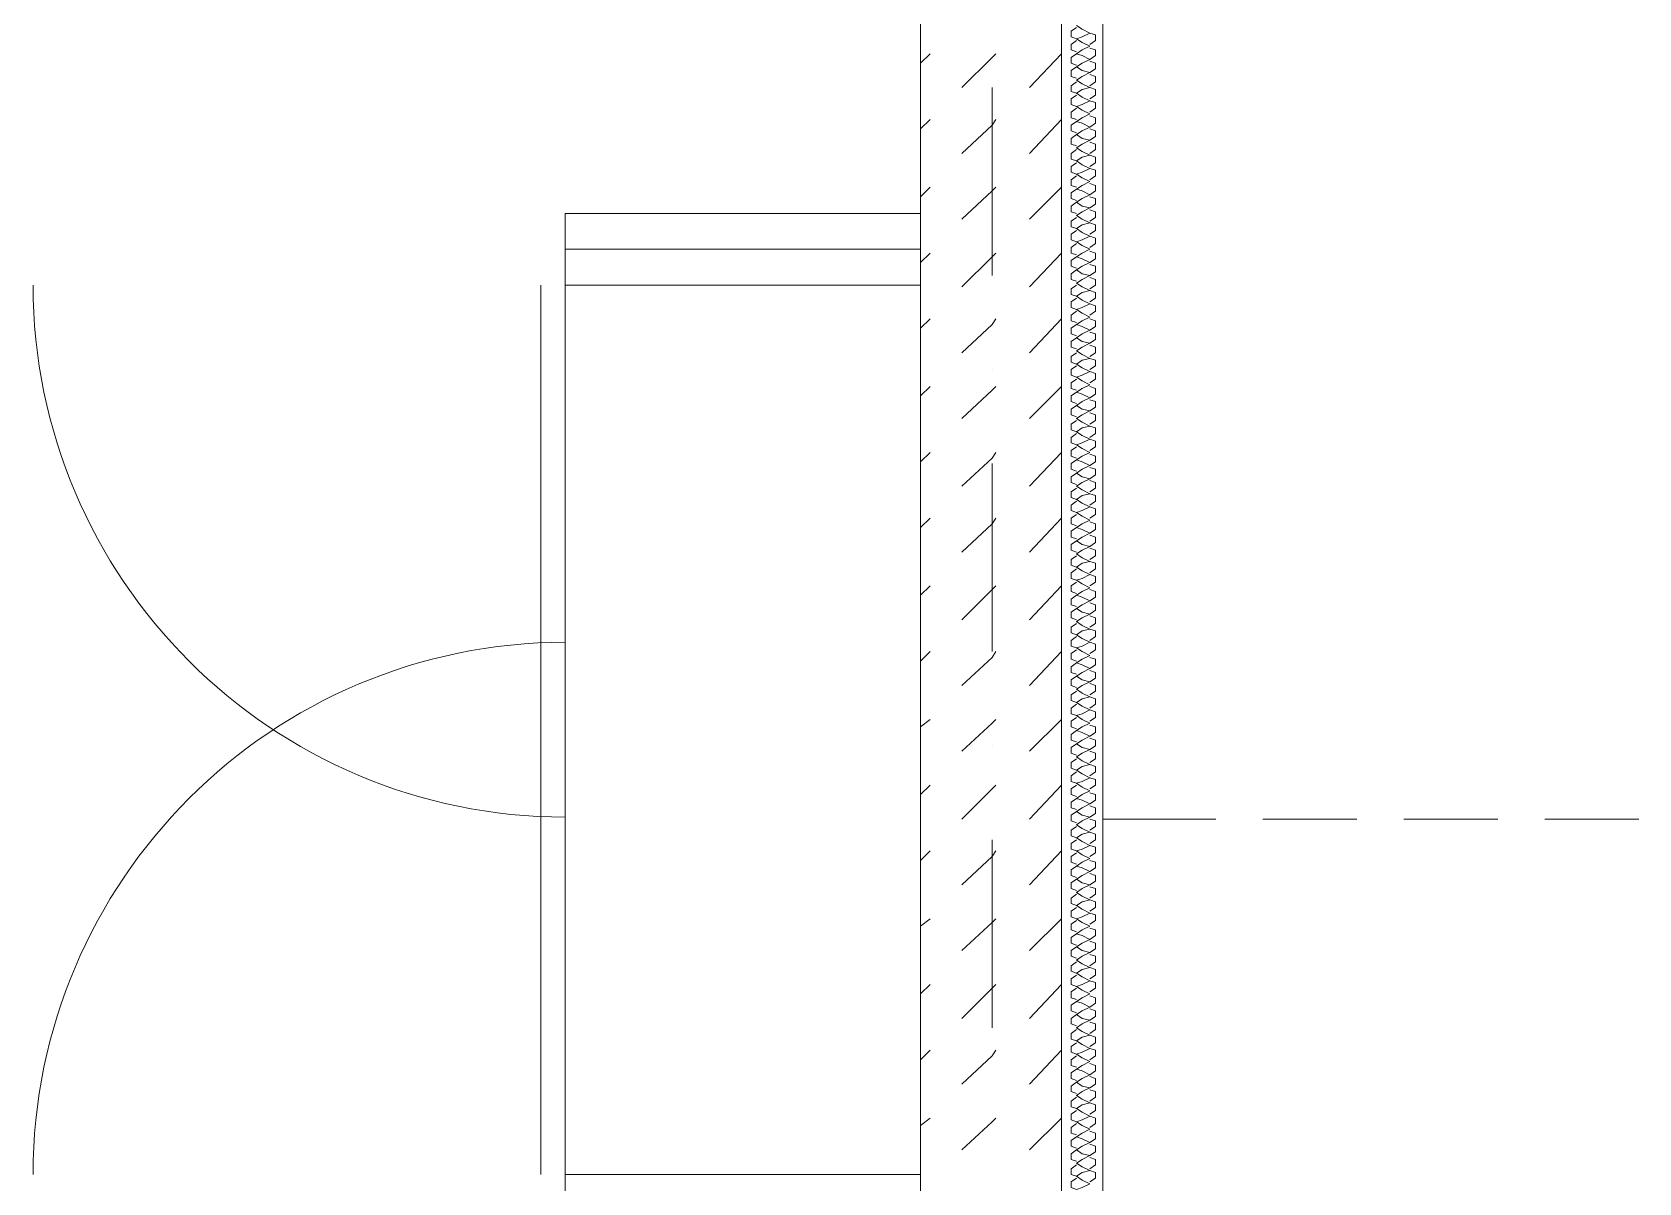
# Model space of a CAD drawing. Header units: millimetres. Extents: x 440 to 72591, y -28954 to 25941.
# Drawn here: x 24972 to 27685, y 9442 to 11385 of the extents above; entities that cross this region are included whole.
import ezdxf

# ---------------------------------------------------------------- set-up
doc = ezdxf.new("R2010")
doc.units = ezdxf.units.MM
doc.layers.add('podkład', color=7, linetype='Continuous')

msp = doc.modelspace()

# ---------------------------------------------------------------- linework, layer by layer
at = {"layer": 'podkład', "color": 7, "lineweight": 5, "transparency": 33554572}
for points in [[(18480.1, 7658.9), (18480.1, 7585.8), (19210.3, 7585.8), (19210.3, 7516), (20000.9, 7516), (20000.9, 7017.5), (26779.8, 7017.5), (26779.8, 13018.4), (27179.8, 13018.4), (27179.8, 21197.5), (22941.1, 21197.5)], [(25830.4, 10957.8), (25830.4, 10056.1)], [(25871.7, 10957.8), (25871.7, 10056.1)], [(25830.4, 9456), (25830.4, 10357.7)], [(25871.7, 9456), (25871.7, 10357.7)]]:
    msp.add_lwpolyline(points, dxfattribs=at)
at = {"layer": 'podkład', "color": 1, "lineweight": 5, "transparency": 33554572}
for points in [[(23531.7, 15126.7), (26871.9, 15126.7), (26871.9, 20886.3), (22941.1, 20886.3), (22941.1, 21127.6), (27110, 21127.6), (27110, 13088.3), (26709.9, 13088.3), (26709.9, 7087.4), (21461.5, 7087.4), (21461.5, 7328.7), (26471.8, 7328.7), (26471.8, 13088.3), (23280.8, 13085.1), (23280.8, 12764.4), (22442.6, 12764.4), (22442.6, 13085.1), (21810.7, 13088.3)], [(26471.8, 11078.5), (25871.7, 11078.5), (25871.7, 10957.8), (26471.8, 10957.8)], [(26471.8, 9338.5), (25871.7, 9338.5), (25871.7, 9456), (26471.8, 9456)]]:
    msp.add_lwpolyline(points, dxfattribs=at)
at = {"layer": 'podkład', "color": 4, "lineweight": 5, "transparency": 33554572}
for points in [[(26735.3, 11392.8), (26725.8, 11386.4), (26725.8, 11376.9), (26735.3, 11373.7), (26744.9, 11376.9), (26757.6, 11383.3), (26744.9, 11389.6), (26735.3, 11396)], [(26735.3, 11329.3), (26725.8, 11332.5), (26725.8, 11342), (26735.3, 11348.3), (26744.9, 11354.7), (26757.6, 11361), (26744.9, 11367.4), (26735.3, 11373.7)], [(26735.3, 11370.6), (26725.8, 11364.2), (26725.8, 11354.7), (26735.3, 11351.5)], [(26757.6, 11364.2), (26767.1, 11370.6), (26767.1, 11380.1), (26757.6, 11383.3)], [(26735.3, 11348.3), (26744.9, 11345.2), (26757.6, 11338.8), (26767.1, 11345.2), (26767.1, 11354.7), (26757.6, 11357.9)], [(26757.6, 11338.8), (26744.9, 11332.5), (26735.3, 11326.1), (26725.8, 11319.8), (26725.8, 11310.2), (26735.3, 11307.1)], [(26757.6, 11316.6), (26744.9, 11310.2), (26735.3, 11303.9), (26744.9, 11297.5), (26757.6, 11291.2), (26744.9, 11288), (26735.3, 11281.7), (26725.8, 11284.8), (26725.8, 11294.4), (26735.3, 11300.7)], [(26735.3, 11326.1), (26744.9, 11319.8), (26757.6, 11316.6), (26767.1, 11322.9), (26767.1, 11332.5), (26757.6, 11335.6)], [(26757.6, 11294.4), (26767.1, 11300.7), (26767.1, 11310.2), (26757.6, 11313.4)], [(26757.6, 11272.1), (26767.1, 11278.5), (26767.1, 11288), (26757.6, 11291.2)], [(26735.3, 11278.5), (26725.8, 11272.1), (26725.8, 11262.6), (26735.3, 11259.4), (26744.9, 11262.6), (26757.6, 11269), (26744.9, 11275.3), (26735.3, 11281.7)], [(26757.6, 11249.9), (26767.1, 11256.3), (26767.1, 11265.8), (26757.6, 11269)], [(26735.3, 11215), (26725.8, 11218.2), (26725.8, 11227.7), (26735.3, 11234), (26744.9, 11240.4), (26757.6, 11246.7), (26744.9, 11253.1), (26735.3, 11259.4)], [(26735.3, 11256.3), (26725.8, 11249.9), (26725.8, 11240.4), (26735.3, 11237.2)], [(26735.3, 11234), (26744.9, 11230.9), (26757.6, 11224.5), (26767.1, 11230.9), (26767.1, 11240.4), (26757.6, 11243.6)], [(26757.6, 11224.5), (26744.9, 11218.2), (26735.3, 11211.8), (26725.8, 11205.5), (26725.8, 11195.9), (26735.3, 11192.8)], [(26735.3, 11211.8), (26744.9, 11205.5), (26757.6, 11202.3), (26767.1, 11208.6), (26767.1, 11218.2), (26757.6, 11221.3)], [(26757.6, 11202.3), (26744.9, 11195.9), (26735.3, 11189.6), (26744.9, 11183.2), (26757.6, 11176.9), (26744.9, 11173.7), (26735.3, 11167.4), (26725.8, 11170.5), (26725.8, 11180.1), (26735.3, 11186.4)], [(26757.6, 11180.1), (26767.1, 11186.4), (26767.1, 11195.9), (26757.6, 11199.1)], [(26735.3, 11164.2), (26725.8, 11157.8), (26725.8, 11148.3), (26735.3, 11145.1), (26744.9, 11148.3), (26757.6, 11154.7), (26744.9, 11161), (26735.3, 11167.4)], [(26757.6, 11157.8), (26767.1, 11164.2), (26767.1, 11173.7), (26757.6, 11176.9)], [(26757.6, 11135.6), (26767.1, 11142), (26767.1, 11151.5), (26757.6, 11154.7)], [(26735.3, 11100.7), (26725.8, 11103.9), (26725.8, 11113.4), (26735.3, 11119.7), (26744.9, 11126.1), (26757.6, 11132.4), (26744.9, 11138.8), (26735.3, 11145.1)], [(26735.3, 11142), (26725.8, 11135.6), (26725.8, 11126.1), (26735.3, 11122.9)], [(26735.3, 11119.7), (26744.9, 11116.6), (26757.6, 11110.2), (26767.1, 11116.6), (26767.1, 11126.1), (26757.6, 11129.3)], [(26757.6, 11110.2), (26744.9, 11103.9), (26735.3, 11097.5), (26725.8, 11091.2), (26725.8, 11081.6), (26735.3, 11078.5)], [(26735.3, 11097.5), (26744.9, 11091.2), (26757.6, 11088), (26767.1, 11094.3), (26767.1, 11103.9), (26757.6, 11107)], [(26757.6, 11088), (26744.9, 11081.6), (26735.3, 11075.3), (26744.9, 11068.9), (26757.6, 11062.6), (26744.9, 11059.4), (26735.3, 11053.1), (26725.8, 11056.2), (26725.8, 11065.8), (26735.3, 11072.1)], [(26757.6, 11065.8), (26767.1, 11072.1), (26767.1, 11081.6), (26757.6, 11084.8)], [(26735.3, 11049.9), (26725.8, 11043.5), (26725.8, 11034), (26735.3, 11030.8), (26744.9, 11034), (26757.6, 11040.4), (26744.9, 11046.7), (26735.3, 11053.1)], [(26757.6, 11043.5), (26767.1, 11049.9), (26767.1, 11059.4), (26757.6, 11062.6)], [(26735.3, 10986.4), (26725.8, 10989.6), (26725.8, 10999.1), (26735.3, 11005.4), (26744.9, 11011.8), (26757.6, 11018.1), (26744.9, 11024.5), (26735.3, 11030.8)], [(26735.3, 11027.7), (26725.8, 11021.3), (26725.8, 11011.8), (26735.3, 11008.6)], [(26757.6, 11021.3), (26767.1, 11027.7), (26767.1, 11037.2), (26757.6, 11040.4)], [(26757.6, 10995.9), (26744.9, 10989.6), (26735.3, 10983.2), (26725.8, 10976.9), (26725.8, 10967.3), (26735.3, 10964.2)], [(26735.3, 11005.4), (26744.9, 11002.3), (26757.6, 10995.9), (26767.1, 11002.3), (26767.1, 11011.8), (26757.6, 11015)], [(26735.3, 10983.2), (26744.9, 10976.9), (26757.6, 10973.7), (26767.1, 10980), (26767.1, 10989.6), (26757.6, 10992.7)], [(26757.6, 10973.7), (26744.9, 10967.3), (26735.3, 10961), (26744.9, 10954.6), (26757.6, 10948.3), (26744.9, 10945.1), (26735.3, 10938.8), (26725.8, 10941.9), (26725.8, 10951.5), (26735.3, 10957.8)], [(26757.6, 10951.5), (26767.1, 10957.8), (26767.1, 10967.3), (26757.6, 10970.5)], [(26735.3, 10935.6), (26725.8, 10929.2), (26725.8, 10919.7), (26735.3, 10916.5), (26744.9, 10919.7), (26757.6, 10926.1), (26744.9, 10932.4), (26735.3, 10938.8)], [(26757.6, 10929.2), (26767.1, 10935.6), (26767.1, 10945.1), (26757.6, 10948.3)], [(26735.3, 10872.1), (26725.8, 10875.2), (26725.8, 10884.8), (26735.3, 10891.1), (26744.9, 10897.5), (26757.6, 10903.8), (26744.9, 10910.2), (26735.3, 10916.5)], [(26735.3, 10913.4), (26725.8, 10907), (26725.8, 10897.5), (26735.3, 10894.3)], [(26757.6, 10907), (26767.1, 10913.4), (26767.1, 10922.9), (26757.6, 10926.1)], [(26757.6, 10881.6), (26744.9, 10875.2), (26735.3, 10868.9), (26725.8, 10862.5), (26725.8, 10853), (26735.3, 10849.8)], [(26735.3, 10891.1), (26744.9, 10887.9), (26757.6, 10881.6), (26767.1, 10887.9), (26767.1, 10897.5), (26757.6, 10900.7)], [(26757.6, 10859.4), (26744.9, 10853), (26735.3, 10846.7), (26744.9, 10840.3), (26757.6, 10834), (26744.9, 10830.8), (26735.3, 10824.4), (26725.8, 10827.6), (26725.8, 10837.1), (26735.3, 10843.5)], [(26735.3, 10868.9), (26744.9, 10862.5), (26757.6, 10859.4), (26767.1, 10865.7), (26767.1, 10875.2), (26757.6, 10878.4)], [(26757.6, 10837.1), (26767.1, 10843.5), (26767.1, 10853), (26757.6, 10856.2)], [(26757.6, 10814.9), (26767.1, 10821.3), (26767.1, 10830.8), (26757.6, 10834)], [(26735.3, 10821.3), (26725.8, 10814.9), (26725.8, 10805.4), (26735.3, 10802.2), (26744.9, 10805.4), (26757.6, 10811.7), (26744.9, 10818.1), (26735.3, 10824.4)], [(26735.3, 10757.8), (26725.8, 10760.9), (26725.8, 10770.5), (26735.3, 10776.8), (26744.9, 10783.2), (26757.6, 10789.5), (26744.9, 10795.9), (26735.3, 10802.2)], [(26735.3, 10799), (26725.8, 10792.7), (26725.8, 10783.2), (26735.3, 10780)], [(26757.6, 10792.7), (26767.1, 10799), (26767.1, 10808.6), (26757.6, 10811.7)], [(26735.3, 10776.8), (26744.9, 10773.6), (26757.6, 10767.3), (26767.1, 10773.6), (26767.1, 10783.2), (26757.6, 10786.3)], [(26757.6, 10767.3), (26744.9, 10760.9), (26735.3, 10754.6), (26725.8, 10748.2), (26725.8, 10738.7), (26735.3, 10735.5)], [(26757.6, 10745.1), (26744.9, 10738.7), (26735.3, 10732.4), (26744.9, 10726), (26757.6, 10719.7), (26744.9, 10716.5), (26735.3, 10710.1), (26725.8, 10713.3), (26725.8, 10722.8), (26735.3, 10729.2)], [(26735.3, 10754.6), (26744.9, 10748.2), (26757.6, 10745.1), (26767.1, 10751.4), (26767.1, 10760.9), (26757.6, 10764.1)], [(26757.6, 10722.8), (26767.1, 10729.2), (26767.1, 10738.7), (26757.6, 10741.9)], [(26757.6, 10700.6), (26767.1, 10707), (26767.1, 10716.5), (26757.6, 10719.7)], [(26735.3, 10707), (26725.8, 10700.6), (26725.8, 10691.1), (26735.3, 10687.9), (26744.9, 10691.1), (26757.6, 10697.4), (26744.9, 10703.8), (26735.3, 10710.1)], [(26757.6, 10678.4), (26767.1, 10684.7), (26767.1, 10694.3), (26757.6, 10697.4)], [(26735.3, 10643.5), (26725.8, 10646.6), (26725.8, 10656.2), (26735.3, 10662.5), (26744.9, 10668.9), (26757.6, 10675.2), (26744.9, 10681.6), (26735.3, 10687.9)], [(26735.3, 10684.7), (26725.8, 10678.4), (26725.8, 10668.9), (26735.3, 10665.7)], [(26735.3, 10662.5), (26744.9, 10659.3), (26757.6, 10653), (26767.1, 10659.3), (26767.1, 10668.9), (26757.6, 10672)], [(26757.6, 10653), (26744.9, 10646.6), (26735.3, 10640.3), (26725.8, 10633.9), (26725.8, 10624.4), (26735.3, 10621.2)], [(26735.3, 10640.3), (26744.9, 10633.9), (26757.6, 10630.8), (26767.1, 10637.1), (26767.1, 10646.6), (26757.6, 10649.8)], [(26757.6, 10630.8), (26744.9, 10624.4), (26735.3, 10618.1), (26744.9, 10611.7), (26757.6, 10605.4), (26744.9, 10602.2), (26735.3, 10595.8), (26725.8, 10599), (26725.8, 10608.5), (26735.3, 10614.9)], [(26757.6, 10608.5), (26767.1, 10614.9), (26767.1, 10624.4), (26757.6, 10627.6)], [(26735.3, 10592.7), (26725.8, 10586.3), (26725.8, 10576.8), (26735.3, 10573.6), (26744.9, 10576.8), (26757.6, 10583.1), (26744.9, 10589.5), (26735.3, 10595.8)], [(26757.6, 10586.3), (26767.1, 10592.7), (26767.1, 10602.2), (26757.6, 10605.4)], [(26757.6, 10564.1), (26767.1, 10570.4), (26767.1, 10580), (26757.6, 10583.1)], [(26735.3, 10529.2), (26725.8, 10532.3), (26725.8, 10541.9), (26735.3, 10548.2), (26744.9, 10554.6), (26757.6, 10560.9), (26744.9, 10567.3), (26735.3, 10573.6)], [(26735.3, 10570.4), (26725.8, 10564.1), (26725.8, 10554.6), (26735.3, 10551.4)], [(26735.3, 10548.2), (26744.9, 10545), (26757.6, 10538.7), (26767.1, 10545), (26767.1, 10554.6), (26757.6, 10557.7)], [(26757.6, 10538.7), (26744.9, 10532.3), (26735.3, 10526), (26725.8, 10519.6), (26725.8, 10510.1), (26735.3, 10506.9)], [(26735.3, 10526), (26744.9, 10519.6), (26757.6, 10516.5), (26767.1, 10522.8), (26767.1, 10532.3), (26757.6, 10535.5)], [(26757.6, 10516.5), (26744.9, 10510.1), (26735.3, 10503.8), (26744.9, 10497.4), (26757.6, 10491.1), (26744.9, 10487.9), (26735.3, 10481.5), (26725.8, 10484.7), (26725.8, 10494.2), (26735.3, 10500.6)], [(26757.6, 10494.2), (26767.1, 10500.6), (26767.1, 10510.1), (26757.6, 10513.3)], [(26735.3, 10478.4), (26725.8, 10472), (26725.8, 10462.5), (26735.3, 10459.3), (26744.9, 10462.5), (26757.6, 10468.8), (26744.9, 10475.2), (26735.3, 10481.5)], [(26757.6, 10472), (26767.1, 10478.4), (26767.1, 10487.9), (26757.6, 10491.1)], [(26735.3, 10414.9), (26725.8, 10418), (26725.8, 10427.6), (26735.3, 10433.9), (26744.9, 10440.3), (26757.6, 10446.6), (26744.9, 10453), (26735.3, 10459.3)], [(26735.3, 10456.1), (26725.8, 10449.8), (26725.8, 10440.3), (26735.3, 10437.1)], [(26757.6, 10449.8), (26767.1, 10456.1), (26767.1, 10465.7), (26757.6, 10468.8)], [(26757.6, 10424.4), (26744.9, 10418), (26735.3, 10411.7), (26725.8, 10405.3), (26725.8, 10395.8), (26735.3, 10392.6)], [(26735.3, 10433.9), (26744.9, 10430.7), (26757.6, 10424.4), (26767.1, 10430.7), (26767.1, 10440.3), (26757.6, 10443.4)], [(26735.3, 10411.7), (26744.9, 10405.3), (26757.6, 10402.2), (26767.1, 10408.5), (26767.1, 10418), (26757.6, 10421.2)], [(26757.6, 10402.2), (26744.9, 10395.8), (26735.3, 10389.5), (26744.9, 10383.1), (26757.6, 10376.8), (26744.9, 10373.6), (26735.3, 10367.2), (26725.8, 10370.4), (26725.8, 10379.9), (26735.3, 10386.3)], [(26757.6, 10379.9), (26767.1, 10386.3), (26767.1, 10395.8), (26757.6, 10399)], [(26735.3, 10364.1), (26725.8, 10357.7), (26725.8, 10348.2), (26735.3, 10345), (26744.9, 10348.2), (26757.6, 10354.5), (26744.9, 10360.9), (26735.3, 10367.2)], [(26757.6, 10357.7), (26767.1, 10364.1), (26767.1, 10373.6), (26757.6, 10376.8)], [(26735.3, 10300.6), (26725.8, 10303.7), (26725.8, 10313.3), (26735.3, 10319.6), (26744.9, 10326), (26757.6, 10332.3), (26744.9, 10338.7), (26735.3, 10345)], [(26735.3, 10341.8), (26725.8, 10335.5), (26725.8, 10326), (26735.3, 10322.8)], [(26757.6, 10335.5), (26767.1, 10341.8), (26767.1, 10351.4), (26757.6, 10354.5)], [(26757.6, 10310.1), (26744.9, 10303.7), (26735.3, 10297.4), (26725.8, 10291), (26725.8, 10281.5), (26735.3, 10278.3)], [(26735.3, 10319.6), (26744.9, 10316.4), (26757.6, 10310.1), (26767.1, 10316.4), (26767.1, 10326), (26757.6, 10329.1)], [(26757.6, 10287.9), (26744.9, 10281.5), (26735.3, 10275.2), (26744.9, 10268.8), (26757.6, 10262.5), (26744.9, 10259.3), (26735.3, 10252.9), (26725.8, 10256.1), (26725.8, 10265.6), (26735.3, 10272)], [(26735.3, 10297.4), (26744.9, 10291), (26757.6, 10287.9), (26767.1, 10294.2), (26767.1, 10303.7), (26757.6, 10306.9)], [(26757.6, 10265.6), (26767.1, 10272), (26767.1, 10281.5), (26757.6, 10284.7)], [(26757.6, 10243.4), (26767.1, 10249.8), (26767.1, 10259.3), (26757.6, 10262.5)], [(26735.3, 10249.8), (26725.8, 10243.4), (26725.8, 10233.9), (26735.3, 10230.7), (26744.9, 10233.9), (26757.6, 10240.2), (26744.9, 10246.6), (26735.3, 10252.9)], [(26735.3, 10186.3), (26725.8, 10189.4), (26725.8, 10199), (26735.3, 10205.3), (26744.9, 10211.7), (26757.6, 10218), (26744.9, 10224.4), (26735.3, 10230.7)], [(26757.6, 10221.2), (26767.1, 10227.5), (26767.1, 10237.1), (26757.6, 10240.2)], [(26735.3, 10227.5), (26725.8, 10221.2), (26725.8, 10211.7), (26735.3, 10208.5)], [(26735.3, 10205.3), (26744.9, 10202.1), (26757.6, 10195.8), (26767.1, 10202.1), (26767.1, 10211.7), (26757.6, 10214.8)], [(26757.6, 10195.8), (26744.9, 10189.4), (26735.3, 10183.1), (26725.8, 10176.7), (26725.8, 10167.2), (26735.3, 10164)], [(26735.3, 10183.1), (26744.9, 10176.7), (26757.6, 10173.6), (26767.1, 10179.9), (26767.1, 10189.4), (26757.6, 10192.6)], [(26757.6, 10173.6), (26744.9, 10167.2), (26735.3, 10160.9), (26744.9, 10154.5), (26757.6, 10148.2), (26744.9, 10145), (26735.3, 10138.6), (26725.8, 10141.8), (26725.8, 10151.3), (26735.3, 10157.7)], [(26757.6, 10151.3), (26767.1, 10157.7), (26767.1, 10167.2), (26757.6, 10170.4)], [(26757.6, 10129.1), (26767.1, 10135.5), (26767.1, 10145), (26757.6, 10148.2)], [(26735.3, 10135.5), (26725.8, 10129.1), (26725.8, 10119.6), (26735.3, 10116.4), (26744.9, 10119.6), (26757.6, 10125.9), (26744.9, 10132.3), (26735.3, 10138.6)], [(26757.6, 10106.9), (26767.1, 10113.2), (26767.1, 10122.7), (26757.6, 10125.9)], [(26735.3, 10071.9), (26725.8, 10075.1), (26725.8, 10084.6), (26735.3, 10091), (26744.9, 10097.3), (26757.6, 10103.7), (26744.9, 10110), (26735.3, 10116.4)], [(26735.3, 10113.2), (26725.8, 10106.9), (26725.8, 10097.3), (26735.3, 10094.2)], [(26735.3, 10091), (26744.9, 10087.8), (26757.6, 10081.5), (26767.1, 10087.8), (26767.1, 10097.3), (26757.6, 10100.5)], [(26757.6, 10081.5), (26744.9, 10075.1), (26735.3, 10068.8), (26725.8, 10062.4), (26725.8, 10052.9), (26735.3, 10049.7)], [(26735.3, 10068.8), (26744.9, 10062.4), (26757.6, 10059.2), (26767.1, 10065.6), (26767.1, 10075.1), (26757.6, 10078.3)], [(26757.6, 10059.2), (26744.9, 10052.9), (26735.3, 10046.5), (26744.9, 10040.2), (26757.6, 10033.8), (26744.9, 10030.7), (26735.3, 10024.3), (26725.8, 10027.5), (26725.8, 10037), (26735.3, 10043.4)], [(26757.6, 10037), (26767.1, 10043.4), (26767.1, 10052.9), (26757.6, 10056.1)], [(26779.8, 10056.1), (26970.3, 10056.1)], [(27049.7, 10056.1), (27208.4, 10056.1)], [(27287.8, 10056.1), (27446.5, 10056.1)], [(27525.9, 10056.1), (27684.7, 10056.1)], [(26735.3, 10021.1), (26725.8, 10014.8), (26725.8, 10005.3), (26735.3, 10002.1), (26744.9, 10005.3), (26757.6, 10011.6), (26744.9, 10018), (26735.3, 10024.3)], [(26757.6, 10014.8), (26767.1, 10021.1), (26767.1, 10030.7), (26757.6, 10033.8)], [(26757.6, 9992.6), (26767.1, 9998.9), (26767.1, 10008.4), (26757.6, 10011.6)], [(26735.3, 9957.6), (26725.8, 9960.8), (26725.8, 9970.3), (26735.3, 9976.7), (26744.9, 9983), (26757.6, 9989.4), (26744.9, 9995.7), (26735.3, 10002.1)], [(26735.3, 9998.9), (26725.8, 9992.6), (26725.8, 9983), (26735.3, 9979.9)], [(26735.3, 9976.7), (26744.9, 9973.5), (26757.6, 9967.2), (26767.1, 9973.5), (26767.1, 9983), (26757.6, 9986.2)], [(26757.6, 9967.2), (26744.9, 9960.8), (26735.3, 9954.5), (26725.8, 9948.1), (26725.8, 9938.6), (26735.3, 9935.4)], [(26735.3, 9954.5), (26744.9, 9948.1), (26757.6, 9944.9), (26767.1, 9951.3), (26767.1, 9960.8), (26757.6, 9964)], [(26757.6, 9944.9), (26744.9, 9938.6), (26735.3, 9932.2), (26744.9, 9925.9), (26757.6, 9919.5), (26744.9, 9916.4), (26735.3, 9910), (26725.8, 9913.2), (26725.8, 9922.7), (26735.3, 9929.1)], [(26757.6, 9922.7), (26767.1, 9929.1), (26767.1, 9938.6), (26757.6, 9941.8)], [(26735.3, 9906.8), (26725.8, 9900.5), (26725.8, 9891), (26735.3, 9887.8), (26744.9, 9891), (26757.6, 9897.3), (26744.9, 9903.7), (26735.3, 9910)], [(26757.6, 9900.5), (26767.1, 9906.8), (26767.1, 9916.4), (26757.6, 9919.5)], [(26735.3, 9843.3), (26725.8, 9846.5), (26725.8, 9856), (26735.3, 9862.4), (26744.9, 9868.7), (26757.6, 9875.1), (26744.9, 9881.4), (26735.3, 9887.8)], [(26735.3, 9884.6), (26725.8, 9878.3), (26725.8, 9868.7), (26735.3, 9865.6)], [(26757.6, 9878.3), (26767.1, 9884.6), (26767.1, 9894.1), (26757.6, 9897.3)], [(26757.6, 9852.9), (26744.9, 9846.5), (26735.3, 9840.2), (26725.8, 9833.8), (26725.8, 9824.3), (26735.3, 9821.1)], [(26735.3, 9862.4), (26744.9, 9859.2), (26757.6, 9852.9), (26767.1, 9859.2), (26767.1, 9868.7), (26757.6, 9871.9)], [(26735.3, 9840.2), (26744.9, 9833.8), (26757.6, 9830.6), (26767.1, 9837), (26767.1, 9846.5), (26757.6, 9849.7)], [(26757.6, 9830.6), (26744.9, 9824.3), (26735.3, 9817.9), (26744.9, 9811.6), (26757.6, 9805.2), (26744.9, 9802.1), (26735.3, 9795.7), (26725.8, 9798.9), (26725.8, 9808.4), (26735.3, 9814.8)], [(26757.6, 9808.4), (26767.1, 9814.8), (26767.1, 9824.3), (26757.6, 9827.5)], [(26735.3, 9792.5), (26725.8, 9786.2), (26725.8, 9776.7), (26735.3, 9773.5), (26744.9, 9776.7), (26757.6, 9783), (26744.9, 9789.4), (26735.3, 9795.7)], [(26757.6, 9786.2), (26767.1, 9792.5), (26767.1, 9802.1), (26757.6, 9805.2)], [(26735.3, 9729), (26725.8, 9732.2), (26725.8, 9741.7), (26735.3, 9748.1), (26744.9, 9754.4), (26757.6, 9760.8), (26744.9, 9767.1), (26735.3, 9773.5)], [(26735.3, 9770.3), (26725.8, 9764), (26725.8, 9754.4), (26735.3, 9751.3)], [(26757.6, 9764), (26767.1, 9770.3), (26767.1, 9779.8), (26757.6, 9783)], [(26735.3, 9748.1), (26744.9, 9744.9), (26757.6, 9738.6), (26767.1, 9744.9), (26767.1, 9754.4), (26757.6, 9757.6)], [(26757.6, 9738.6), (26744.9, 9732.2), (26735.3, 9725.9), (26725.8, 9719.5), (26725.8, 9710), (26735.3, 9706.8)], [(26757.6, 9716.3), (26744.9, 9710), (26735.3, 9703.6), (26744.9, 9697.3), (26757.6, 9690.9), (26744.9, 9687.8), (26735.3, 9681.4), (26725.8, 9684.6), (26725.8, 9694.1), (26735.3, 9700.5)], [(26735.3, 9725.9), (26744.9, 9719.5), (26757.6, 9716.3), (26767.1, 9722.7), (26767.1, 9732.2), (26757.6, 9735.4)], [(26757.6, 9694.1), (26767.1, 9700.5), (26767.1, 9710), (26757.6, 9713.2)], [(26757.6, 9671.9), (26767.1, 9678.2), (26767.1, 9687.8), (26757.6, 9690.9)], [(26735.3, 9678.2), (26725.8, 9671.9), (26725.8, 9662.4), (26735.3, 9659.2), (26744.9, 9662.4), (26757.6, 9668.7), (26744.9, 9675.1), (26735.3, 9681.4)], [(26735.3, 9614.7), (26725.8, 9617.9), (26725.8, 9627.4), (26735.3, 9633.8), (26744.9, 9640.1), (26757.6, 9646.5), (26744.9, 9652.8), (26735.3, 9659.2)], [(26757.6, 9649.7), (26767.1, 9656), (26767.1, 9665.5), (26757.6, 9668.7)], [(26735.3, 9656), (26725.8, 9649.7), (26725.8, 9640.1), (26735.3, 9637)], [(26735.3, 9633.8), (26744.9, 9630.6), (26757.6, 9624.3), (26767.1, 9630.6), (26767.1, 9640.1), (26757.6, 9643.3)], [(26757.6, 9624.3), (26744.9, 9617.9), (26735.3, 9611.6), (26725.8, 9605.2), (26725.8, 9595.7), (26735.3, 9592.5)], [(26735.3, 9611.6), (26744.9, 9605.2), (26757.6, 9602), (26767.1, 9608.4), (26767.1, 9617.9), (26757.6, 9621.1)], [(26757.6, 9602), (26744.9, 9595.7), (26735.3, 9589.3), (26744.9, 9583), (26757.6, 9576.6), (26744.9, 9573.5), (26735.3, 9567.1), (26725.8, 9570.3), (26725.8, 9579.8), (26735.3, 9586.2)], [(26757.6, 9579.8), (26767.1, 9586.2), (26767.1, 9595.7), (26757.6, 9598.9)], [(26735.3, 9563.9), (26725.8, 9557.6), (26725.8, 9548.1), (26735.3, 9544.9), (26744.9, 9548.1), (26757.6, 9554.4), (26744.9, 9560.8), (26735.3, 9567.1)], [(26757.6, 9557.6), (26767.1, 9563.9), (26767.1, 9573.5), (26757.6, 9576.6)], [(26757.6, 9535.4), (26767.1, 9541.7), (26767.1, 9551.2), (26757.6, 9554.4)], [(26735.3, 9500.4), (26725.8, 9503.6), (26725.8, 9513.1), (26735.3, 9519.5), (26744.9, 9525.8), (26757.6, 9532.2), (26744.9, 9538.5), (26735.3, 9544.9)], [(26735.3, 9541.7), (26725.8, 9535.4), (26725.8, 9525.8), (26735.3, 9522.7)], [(26735.3, 9519.5), (26744.9, 9516.3), (26757.6, 9510), (26767.1, 9516.3), (26767.1, 9525.8), (26757.6, 9529)], [(26757.6, 9510), (26744.9, 9503.6), (26735.3, 9497.3), (26725.8, 9490.9), (26725.8, 9481.4), (26735.3, 9478.2)], [(26735.3, 9497.3), (26744.9, 9490.9), (26757.6, 9487.7), (26767.1, 9494.1), (26767.1, 9503.6), (26757.6, 9506.8)], [(26757.6, 9487.7), (26744.9, 9481.4), (26735.3, 9475), (26744.9, 9468.7), (26757.6, 9462.3), (26744.9, 9459.2), (26735.3, 9452.8), (26725.8, 9456), (26725.8, 9465.5), (26735.3, 9471.9)], [(26757.6, 9465.5), (26767.1, 9471.9), (26767.1, 9481.4), (26757.6, 9484.6)], [(26735.3, 9449.6), (26725.8, 9443.3), (26725.8, 9433.8), (26735.3, 9430.6), (26744.9, 9433.8), (26757.6, 9440.1), (26744.9, 9446.5), (26735.3, 9452.8)], [(26757.6, 9443.3), (26767.1, 9449.6), (26767.1, 9459.2), (26757.6, 9462.3)]]:
    msp.add_lwpolyline(points, dxfattribs=at)
at = {"layer": 'podkład', "color": 8, "lineweight": 5, "true_color": 0x808080, "transparency": 33554572}
for points in [[(26471.8, 11332.5), (26487.7, 11348.3)], [(26541.6, 11291.2), (26592.4, 11342), (26598.8, 11348.3)], [(26655.9, 11291.2), (26709.9, 11348.3)], [(26471.8, 11221.3), (26487.7, 11237.2)], [(26541.6, 11180.1), (26592.4, 11227.7), (26598.8, 11237.2)], [(26655.9, 11180.1), (26709.9, 11237.2)], [(26471.8, 11107), (26487.7, 11122.9)], [(26541.6, 11068.9), (26592.4, 11116.6), (26598.8, 11122.9)], [(26655.9, 11068.9), (26709.9, 11122.9)], [(25871.7, 11018.1), (26471.8, 11018.1)], [(26471.8, 10995.9), (26487.7, 11011.8)], [(26541.6, 10954.6), (26592.4, 11005.4), (26598.8, 11011.8)], [(26655.9, 10954.6), (26709.9, 11011.8)], [(26471.8, 10884.8), (26487.7, 10900.7)], [(26541.6, 10843.5), (26592.4, 10891.1), (26598.8, 10900.7)], [(26655.9, 10843.5), (26709.9, 10900.7)], [(26471.8, 10770.5), (26487.7, 10786.3)], [(26541.6, 10732.4), (26592.4, 10780), (26598.8, 10786.3)], [(26655.9, 10732.4), (26709.9, 10786.3)], [(26471.8, 10659.3), (26487.7, 10675.2)], [(26541.6, 10618.1), (26592.4, 10665.7), (26598.8, 10675.2)], [(26655.9, 10618.1), (26709.9, 10675.2)], [(26471.8, 10548.2), (26487.7, 10564.1)], [(26541.6, 10506.9), (26592.4, 10554.6), (26598.8, 10564.1)], [(26655.9, 10506.9), (26709.9, 10564.1)], [(26471.8, 10433.9), (26487.7, 10449.8)], [(26541.6, 10392.6), (26592.4, 10443.4), (26598.8, 10449.8)], [(26655.9, 10392.6), (26709.9, 10449.8)], [(26471.8, 10322.8), (26487.7, 10338.7)], [(26541.6, 10281.5), (26592.4, 10329.1), (26598.8, 10338.7)], [(26655.9, 10281.5), (26709.9, 10338.7)], [(26471.8, 10211.7), (26487.7, 10224.4)], [(26541.6, 10170.4), (26592.4, 10218), (26598.8, 10224.4)], [(26655.9, 10170.4), (26709.9, 10224.4)], [(26471.8, 10097.3), (26487.7, 10113.2)], [(26541.6, 10056.1), (26592.4, 10106.9), (26598.8, 10113.2)], [(26655.9, 10056.1), (26709.9, 10113.2)], [(26471.8, 9986.2), (26487.7, 10002.1)], [(26541.6, 9944.9), (26592.4, 9992.6), (26598.8, 10002.1)], [(26655.9, 9944.9), (26709.9, 10002.1)], [(26471.8, 9875.1), (26487.7, 9887.8)], [(26541.6, 9833.8), (26592.4, 9881.4), (26598.8, 9887.8)], [(26655.9, 9833.8), (26709.9, 9887.8)], [(26471.8, 9760.8), (26487.7, 9776.7)], [(26541.6, 9719.5), (26592.4, 9770.3), (26598.8, 9776.7)], [(26655.9, 9719.5), (26709.9, 9776.7)], [(26471.8, 9649.7), (26487.7, 9665.5)], [(26541.6, 9608.4), (26592.4, 9656), (26598.8, 9665.5)], [(26655.9, 9608.4), (26709.9, 9665.5)], [(26471.8, 9538.5), (26487.7, 9551.2)], [(26541.6, 9497.3), (26592.4, 9544.9), (26598.8, 9551.2)], [(26655.9, 9497.3), (26709.9, 9551.2)]]:
    msp.add_lwpolyline(points, dxfattribs=at)
at = {"layer": 'podkład', "color": 6, "lineweight": 5, "transparency": 33554572}
for points in [[(26592.4, 11291.2), (26592.4, 10973.7)], [(26592.4, 10814.9), (26592.4, 10814.9)], [(26592.4, 10656.2), (26592.4, 10338.7)], [(26592.4, 10179.9), (26592.4, 10179.9)], [(26592.4, 10021.1), (26592.4, 9703.6)], [(26592.4, 9544.9), (26592.4, 9544.9)]]:
    msp.add_lwpolyline(points, dxfattribs=at)
at = {"layer": 'podkład', "color": 7, "lineweight": 5, "transparency": 33554572}
for centre, start, end in [((25872.9, 10959), 180.077, 269.923), ((25872.9, 9454.8), 90.0768, 179.9231)]:
    msp.add_arc(centre, 899.8, start, end, dxfattribs=at)

doc.saveas('drawing.dxf')
